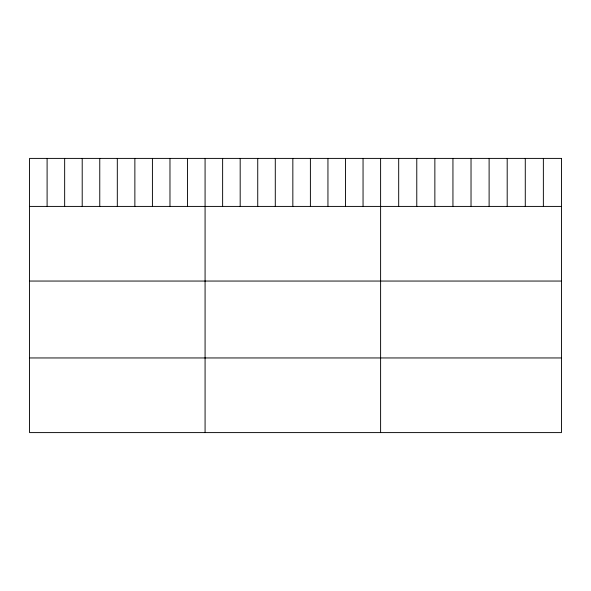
<?xml version="1.0" encoding="UTF-8"?>
<svg xmlns="http://www.w3.org/2000/svg" width="591" height="591" viewBox="0 0 591 591"><rect width="100%" height="100%" fill="white"/><g stroke="black" fill="none" stroke-linecap="round" stroke-linejoin="round"><path stroke-width="0.89" d="M29.55 206.414L561.45 206.414M29.55 281.05L561.45 281.05M29.55 357.954L561.45 357.954M543.365 158.403L543.365 206.414M525.281 158.403L525.281 206.414M507.196 158.403L507.196 206.414M489.112 158.403L489.112 206.414M471.027 158.403L471.027 206.414M452.942 158.403L452.942 206.414M434.858 158.403L434.858 206.414M416.773 158.403L416.773 206.414M398.689 158.403L398.689 206.414M380.604 158.403L380.604 432.597M363.051 158.403L363.051 206.414M345.499 158.403L345.499 206.414M327.946 158.403L327.946 206.414M310.393 158.403L310.393 206.414M292.84 158.403L292.84 206.414M275.288 158.403L275.288 206.414M257.735 158.403L257.735 206.414M240.182 158.403L240.182 206.414M222.63 158.403L222.63 206.414M205.077 158.403L205.077 432.597M187.524 158.403L187.524 206.414M169.972 158.403L169.972 206.414M152.419 158.403L152.419 206.414M134.866 158.403L134.866 206.414M117.314 158.403L117.314 206.414M99.761 158.403L99.761 206.414M82.208 158.403L82.208 206.414M64.655 158.403L64.655 206.414M47.103 158.403L47.103 206.414M561.45 158.403L29.55 158.403L29.55 432.597L561.45 432.597L561.45 158.403"/></g></svg>
